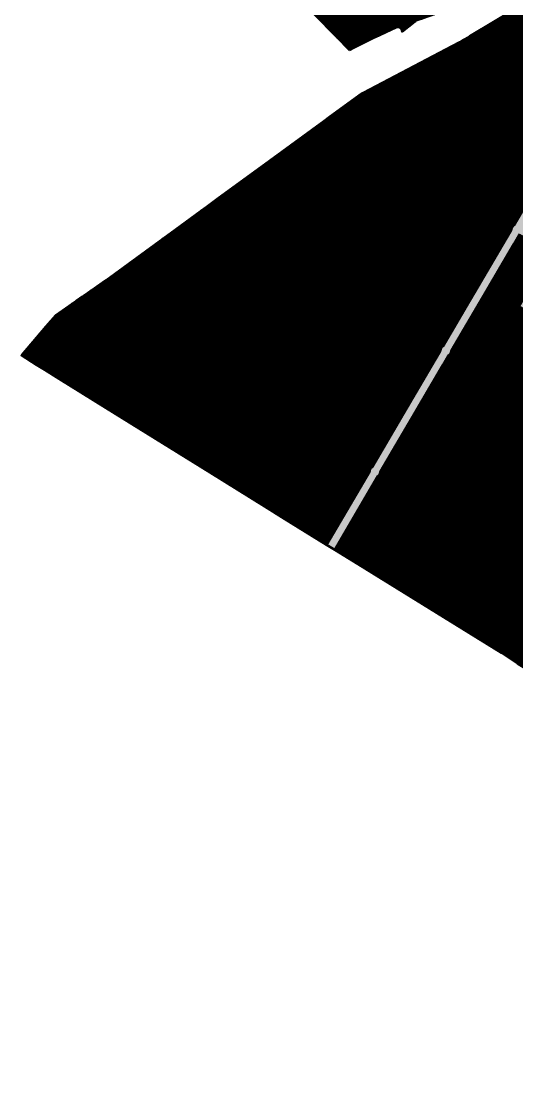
# Model space of a CAD drawing. Header units: metres. Extents: x 729569 to 733474, y 1423763 to 1426173.
# Drawn here: x 729569 to 730191, y 1423763 to 1425110 of the extents above; entities that cross this region are included whole.
import ezdxf

# ---------------------------------------------------------------- set-up
doc = ezdxf.new("R2010")
doc.units = ezdxf.units.M
for name, color, linetype in [('BOUNDARY', 7, 'Continuous'), ('GREEN_AREA', 7, 'Continuous'), ('PARCEL_BORDER', 7, 'Continuous'), ('PARCEL_M', 7, 'Continuous'), ('PARCEL_S', 7, 'Continuous'), ('ROADS_LOCAL', 7, 'Continuous'), ('ROADS_MAIN', 7, 'Continuous')]:
    doc.layers.add(name, color=color, linetype=linetype)

msp = doc.modelspace()

# ---------------------------------------------------------------- hatches: boundary and pattern name
at = {"layer": 'BOUNDARY', "true_color": 0xdcdcdc}
h = msp.add_hatch(dxfattribs=at)
h.set_pattern_fill('SOLID')
h.paths.add_polyline_path([(731147.2, 1424721.9), (731256.2, 1424608.8), (731244.5, 1424320.1), (731216.3, 1423762.8), (731085.6, 1423834.2), (731029.4, 1423862.7), (730813.2, 1423963.6), (730747.1, 1423994.5), (730733.5, 1424000.7), (730617.4, 1424061.6), (730529.4, 1424109.2), (730310.2, 1424230), (730192.7, 1424303.6), (730172.4, 1424316.7), (729875.1, 1424500.8), (729569.3, 1424690.8), (729612.4, 1424741.3), (729675.6, 1424785.3), (729817, 1424888.6), (729996.7, 1425019.9), (730120.1, 1425084.6), (730266.6, 1425172.2), (730267.1, 1425172.5), (730267.5, 1425172.8), (730267.8, 1425173.2), (730268.1, 1425173.6), (730268.4, 1425174), (730268.6, 1425174.4), (730359.4, 1425372.6), (730359.5, 1425373), (730359.7, 1425373.5), (730359.8, 1425373.9), (730395.3, 1425601.1), (730395.4, 1425601.5), (730395.4, 1425601.9), (730395.3, 1425602.4), (730390.3, 1425652.8), (730458.2, 1425806), (730680.5, 1425694.3), (730681, 1425694.1), (730681.4, 1425693.9), (730681.9, 1425693.8), (730682.4, 1425693.8), (730682.9, 1425693.8), (730683.4, 1425693.8), (730683.9, 1425693.9), (730684.4, 1425694), (730684.9, 1425694.2), (730685.3, 1425694.5), (730685.8, 1425694.8), (730686.1, 1425695.1), (730686.5, 1425695.5), (730686.8, 1425695.8), (730687.1, 1425696.3), (730728.2, 1425768), (730805.6, 1425904.5), (731214, 1425663.2), (731130.6, 1425526.6), (731130.4, 1425526.1), (731130.2, 1425525.7), (731130, 1425525.2), (731129.9, 1425524.7), (731129.9, 1425524.2), (731129.9, 1425523.7), (731129.9, 1425523.2), (731130, 1425522.8), (731130.2, 1425522.3), (731130.4, 1425521.8), (731130.6, 1425521.4), (731130.9, 1425521), (731131.2, 1425520.6), (731131.5, 1425520.3), (731131.9, 1425519.9), (731132.3, 1425519.7), (731180.6, 1425490.7), (731133.3, 1425350.7), (731133.2, 1425350.3), (731133.1, 1425350), (731105.5, 1425193.3), (731092.7, 1425120.9), (731092.6, 1425120.2), (731084.3, 1424870), (731083.7, 1424790), (731083.7, 1424789.5), (731083.7, 1424789), (731083.9, 1424788.6), (731084, 1424788.1), (731084.2, 1424787.7), (731084.5, 1424787.2), (731084.7, 1424786.9), (731085.1, 1424786.5), (731147.2, 1424721.9)])
h = msp.add_hatch(dxfattribs=at)
h.set_pattern_fill('SOLID')
h.paths.add_polyline_path([(730032.3, 1425326.5), (730066.9, 1425315.1), (730111.5, 1425297.6), (730156.7, 1425266.9), (730233.5, 1425206.5), (730222.5, 1425200), (730222.1, 1425199.8), (730221.7, 1425199.4), (730221.4, 1425199.1), (730221.1, 1425198.7), (730194.3, 1425163.1), (730146.6, 1425138.9), (730065.2, 1425110.9), (730064.7, 1425110.7), (730064.2, 1425110.4), (730063.8, 1425110.1), (730047.6, 1425097.4), (730047.1, 1425099.4), (730047, 1425099.9), (730046.8, 1425100.4), (730046.6, 1425100.8), (730046.3, 1425101.2), (730046, 1425101.6), (730045.7, 1425102), (730045.3, 1425102.3), (730044.9, 1425102.6), (730044.5, 1425102.8), (730044, 1425103), (730043.5, 1425103.2), (730043, 1425103.3), (730042.6, 1425103.3), (730042.1, 1425103.4), (730041.6, 1425103.3), (730041.1, 1425103.2), (730040.6, 1425103.1), (730040.1, 1425102.9), (730013.8, 1425090.6), (729981.7, 1425074.3), (729811, 1425247.8), (729829.4, 1425278.9), (729851, 1425313.9), (729934.2, 1425260.7), (729934.6, 1425260.4), (729935.1, 1425260.2), (729935.6, 1425260.1), (729936, 1425260), (729936.5, 1425259.9), (729937, 1425259.9), (729937.5, 1425259.9), (729938, 1425260), (729938.4, 1425260.1), (729938.9, 1425260.3), (729939.3, 1425260.5), (729939.8, 1425260.8), (729940.1, 1425261.1), (729940.5, 1425261.4), (729940.8, 1425261.8), (729941.1, 1425262.2), (729943.8, 1425266.3), (729944.1, 1425266.8), (729944.3, 1425267.2), (729944.4, 1425267.7), (729944.5, 1425268.2), (729944.6, 1425268.7), (729944.6, 1425269.2), (729944.6, 1425269.6), (729944.5, 1425270.1), (729944.4, 1425270.6), (729944.2, 1425271.1), (729944, 1425271.5), (729943.7, 1425271.9), (729943.4, 1425272.3), (729943.1, 1425272.7), (729942.7, 1425273), (729942.3, 1425273.3), (729864.1, 1425323), (729876.5, 1425341.7), (729914.1, 1425318.1), (729930.4, 1425308.2), (729930.8, 1425308), (729931.3, 1425307.8), (729931.7, 1425307.6), (729932.2, 1425307.5), (729932.7, 1425307.5), (729933.2, 1425307.5), (729933.7, 1425307.5), (729934.2, 1425307.6), (729934.7, 1425307.8), (729935.1, 1425308), (729935.6, 1425308.2), (729936, 1425308.5), (729980, 1425341.3), (729983, 1425341.3), (730032.3, 1425326.5)])
at = {"layer": 'GREEN_AREA', "true_color": 0x96c896}
h = msp.add_hatch(dxfattribs=at)
h.set_pattern_fill('SOLID')
h.paths.add_polyline_path([(730221.3, 1425145.1), (730270.1, 1425116.5), (730263.5, 1425105.3), (730210, 1425136.6), (730170.9, 1425069.8), (730132.7, 1425092.1), (730221.3, 1425145.1)])
h = msp.add_hatch(dxfattribs=at)
h.set_pattern_fill('SOLID')
h.paths.add_polyline_path([(729981.7, 1425074.3), (729965.5, 1425090.7), (729988, 1425077.5), (729981.7, 1425074.3)])
h = msp.add_hatch(dxfattribs=at)
h.set_pattern_fill('SOLID')
h.paths.add_polyline_path([(730124.9, 1425087.5), (730273.7, 1425000.2), (730267, 1424988.7), (730213.5, 1425020), (730220.1, 1425031.2), (730124.5, 1425087.3), (730124.9, 1425087.5)])
h = msp.add_hatch(dxfattribs=at)
h.set_pattern_fill('SOLID')
h.paths.add_polyline_path([(730102.2, 1425075.2), (730074, 1425027.1), (730180.9, 1424964.4), (730174.3, 1424953.2), (730030.4, 1425037.6), (730102.2, 1425075.2)])
h = msp.add_hatch(dxfattribs=at)
h.set_pattern_fill('SOLID')
h.paths.add_polyline_path([(729996.7, 1425019.9), (729998.5, 1425020.8), (729974.8, 1424980.4), (729957, 1424990.9), (729996.7, 1425019.9)])
h = msp.add_hatch(dxfattribs=at)
h.set_pattern_fill('SOLID')
h.paths.add_polyline_path([(729949.9, 1424985.7), (730184.6, 1424848.1), (730177.8, 1424836.6), (730124.3, 1424867.9), (730130.9, 1424879.2), (729949.6, 1424985.5), (729949.9, 1424985.7)])
h = msp.add_hatch(dxfattribs=at)
h.set_pattern_fill('SOLID')
h.paths.add_polyline_path([(729801.8, 1424877.5), (729881.4, 1424935.7), (730091.7, 1424812.3), (730085.2, 1424801.1), (729871.3, 1424926.5), (729832.2, 1424859.7), (729801.8, 1424877.5)])
h.paths.add_polyline_path([(729813.5, 1424886), (729806.9, 1424874.6), (729830.8, 1424860.6), (729845.4, 1424885.5), (729827.4, 1424896.1), (729813.5, 1424886)])
h = msp.add_hatch(dxfattribs=at)
h.set_pattern_fill('SOLID')
h.paths.add_polyline_path([(729794.7, 1424872.3), (730095.4, 1424696.1), (730088.6, 1424684.5), (730035.2, 1424715.9), (730041.7, 1424727.1), (729794.4, 1424872.1), (729794.7, 1424872.3)])
h = msp.add_hatch(dxfattribs=at)
h.set_pattern_fill('SOLID')
h.paths.add_polyline_path([(729747.5, 1424837.8), (729735.3, 1424817), (730002.6, 1424660.3), (729996, 1424649.1), (729714.8, 1424813.9), (729747.5, 1424837.8)])
h = msp.add_hatch(dxfattribs=at)
h.set_pattern_fill('SOLID')
h.paths.add_polyline_path([(730500.7, 1424662.3), (730233.5, 1424819), (730226.9, 1424807.8), (730188.1, 1424830.5), (730194.9, 1424842.1), (730554.4, 1424631.3), (730547.6, 1424619.8), (730494.2, 1424651.1), (730500.7, 1424662.3)])
h = msp.add_hatch(dxfattribs=at)
h.set_pattern_fill('SOLID')
h.paths.add_polyline_path([(729612.4, 1424741.3), (729633.6, 1424756), (729612.2, 1424719.6), (729600, 1424726.8), (729612.4, 1424741.3)])
h = msp.add_hatch(dxfattribs=at)
h.set_pattern_fill('SOLID')
h.paths.add_polyline_path([(729899.2, 1424606.6), (729665, 1424743.9), (729659.3, 1424734.1), (729640.9, 1424744.8), (729646.7, 1424754.8), (730006.2, 1424544), (729991.9, 1424519.6), (729938.4, 1424550.9), (729952.6, 1424575.1), (729899.1, 1424606.4), (729899.2, 1424606.6)])
h.paths.add_polyline_path([(729944, 1424547.7), (729991.9, 1424519.7), (730006.1, 1424544), (729958.3, 1424572), (729944, 1424547.7)])
h = msp.add_hatch(dxfattribs=at)
h.set_pattern_fill('SOLID')
h.paths.add_polyline_path([(730455, 1424584.3), (730187.7, 1424741), (730194.3, 1424752.2), (730461.6, 1424595.5), (730455, 1424584.3)])
h = msp.add_hatch(dxfattribs=at)
h.set_pattern_fill('SOLID')
h.paths.add_polyline_path([(729875.1, 1424500.8), (729616.6, 1424661.4), (729641.2, 1424703.2), (729875.4, 1424565.9), (729860, 1424539.6), (729913.4, 1424508.2), (729900, 1424485.4), (729875.1, 1424500.8)])
h = msp.add_hatch(dxfattribs=at)
h.set_pattern_fill('SOLID')
h.paths.add_polyline_path([(730411.6, 1424510.2), (730144.3, 1424667), (730137.7, 1424655.7), (730099, 1424678.5), (730105.7, 1424690), (730465.2, 1424479.2), (730458.5, 1424467.7), (730405, 1424499), (730411.6, 1424510.2)])
h = msp.add_hatch(dxfattribs=at)
h.set_pattern_fill('SOLID')
h.paths.add_polyline_path([(730105.1, 1424600.1), (730372.4, 1424443.4), (730365.8, 1424432.2), (730098.5, 1424588.9), (730105.1, 1424600.1)])
h = msp.add_hatch(dxfattribs=at)
h.set_pattern_fill('SOLID')
h.paths.add_polyline_path([(730322.5, 1424358.4), (730055.2, 1424515.1), (730035.3, 1424481), (729996.5, 1424503.7), (730016.6, 1424537.9), (730322.6, 1424358.5), (730322.5, 1424358.4)])
h.paths.add_polyline_path([(730040.8, 1424490.6), (730055.2, 1424515.2), (730031.3, 1424529.2), (730016.9, 1424504.7), (730040.8, 1424490.6)])
h = msp.add_hatch(dxfattribs=at)
h.set_pattern_fill('SOLID')
h.paths.add_polyline_path([(730192.7, 1424303.6), (730172.4, 1424316.7), (730001.1, 1424422.8), (730016.1, 1424448.3), (730283.3, 1424291.6), (730264.2, 1424258.8), (730192.7, 1424303.6)])
at = {"layer": 'PARCEL_M', "true_color": 0xc8dcff}
h = msp.add_hatch(dxfattribs=at)
h.set_pattern_fill('SOLID')
h.paths.add_polyline_path([(729970.6, 1425177.6), (730024, 1425146.2), (729984.9, 1425079.4), (729965.5, 1425090.7), (729936.8, 1425119.9), (729970.6, 1425177.6)])
h = msp.add_hatch(dxfattribs=at)
h.set_pattern_fill('SOLID')
h.paths.add_polyline_path([(729984.9, 1425079.4), (730024, 1425146.2), (730077.3, 1425115), (730065.2, 1425110.9), (730064.7, 1425110.7), (730064.2, 1425110.4), (730063.8, 1425110.1), (730047.6, 1425097.4), (730047.1, 1425099.4), (730047, 1425099.9), (730046.8, 1425100.4), (730046.6, 1425100.8), (730046.3, 1425101.2), (730046, 1425101.6), (730045.7, 1425102), (730045.3, 1425102.3), (730044.9, 1425102.6), (730044.5, 1425102.8), (730044, 1425103), (730043.5, 1425103.2), (730043, 1425103.3), (730042.6, 1425103.3), (730042.1, 1425103.4), (730041.6, 1425103.3), (730041.1, 1425103.2), (730040.6, 1425103.1), (730040.1, 1425102.9), (730014, 1425090.7), (729988, 1425077.5), (729984.9, 1425079.4)])
h = msp.add_hatch(dxfattribs=at)
h.set_pattern_fill('SOLID')
h.paths.add_polyline_path([(730210, 1425136.6), (730263.5, 1425105.3), (730224.3, 1425038.5), (730170.9, 1425069.8), (730210, 1425136.6)])
h = msp.add_hatch(dxfattribs=at)
h.set_pattern_fill('SOLID')
h.paths.add_polyline_path([(730166.6, 1425062.6), (730127.4, 1424995.8), (730074, 1425027.1), (730102.2, 1425075.2), (730119.8, 1425084.4), (730124.5, 1425087.3), (730166.6, 1425062.6)])
h = msp.add_hatch(dxfattribs=at)
h.set_pattern_fill('SOLID')
h.paths.add_polyline_path([(730180.9, 1424964.4), (730127.4, 1424995.8), (730166.6, 1425062.6), (730220.1, 1425031.2), (730180.9, 1424964.4)])
h = msp.add_hatch(dxfattribs=at)
h.set_pattern_fill('SOLID')
h.paths.add_polyline_path([(730067.4, 1425015.9), (730028.2, 1424949.1), (729974.8, 1424980.4), (729998.5, 1425020.8), (730030.4, 1425037.6), (730067.4, 1425015.9)])
h = msp.add_hatch(dxfattribs=at)
h.set_pattern_fill('SOLID')
h.paths.add_polyline_path([(730067.4, 1425015.9), (730120.9, 1424984.5), (730081.7, 1424917.7), (730028.2, 1424949.1), (730067.4, 1425015.9)])
h = msp.add_hatch(dxfattribs=at)
h.set_pattern_fill('SOLID')
h.paths.add_polyline_path([(730174.3, 1424953.2), (730213.5, 1425020), (730267, 1424988.7), (730227.8, 1424921.9), (730174.3, 1424953.2)])
h = msp.add_hatch(dxfattribs=at)
h.set_pattern_fill('SOLID')
h.paths.add_polyline_path([(729970.5, 1424973.2), (729931.4, 1424906.4), (729881.4, 1424935.7), (729949.6, 1424985.5), (729970.5, 1424973.2)])
h = msp.add_hatch(dxfattribs=at)
h.set_pattern_fill('SOLID')
h.paths.add_polyline_path([(730120.9, 1424984.5), (730174.3, 1424953.2), (730135.1, 1424886.4), (730081.7, 1424917.7), (730120.9, 1424984.5)])
h = msp.add_hatch(dxfattribs=at)
h.set_pattern_fill('SOLID')
h.paths.add_polyline_path([(729984.8, 1424875), (729931.4, 1424906.4), (729970.5, 1424973.2), (730024, 1424941.8), (729984.8, 1424875)])
h = msp.add_hatch(dxfattribs=at)
h.set_pattern_fill('SOLID')
h.paths.add_polyline_path([(730038.3, 1424843.7), (729984.8, 1424875), (730024, 1424941.8), (730077.5, 1424910.5), (730038.3, 1424843.7)])
h = msp.add_hatch(dxfattribs=at)
h.set_pattern_fill('SOLID')
h.paths.add_polyline_path([(730174.3, 1424953.2), (730227.8, 1424921.9), (730188.6, 1424855), (730135.1, 1424886.4), (730174.3, 1424953.2)])
h = msp.add_hatch(dxfattribs=at)
h.set_pattern_fill('SOLID')
h.paths.add_polyline_path([(729871.3, 1424926.5), (729924.8, 1424895.2), (729885.6, 1424828.3), (729832.2, 1424859.7), (729871.3, 1424926.5)])
h = msp.add_hatch(dxfattribs=at)
h.set_pattern_fill('SOLID')
h.paths.add_polyline_path([(730091.7, 1424812.3), (730038.3, 1424843.7), (730077.5, 1424910.5), (730130.9, 1424879.2), (730091.7, 1424812.3)])
h = msp.add_hatch(dxfattribs=at)
h.set_pattern_fill('SOLID')
h.paths.add_polyline_path([(729924.8, 1424895.2), (729978.2, 1424863.8), (729939.1, 1424797), (729885.6, 1424828.3), (729924.8, 1424895.2)])
h = msp.add_hatch(dxfattribs=at)
h.set_pattern_fill('SOLID')
h.paths.add_polyline_path([(729827.9, 1424852.5), (729788.7, 1424785.6), (729735.3, 1424817), (729747.5, 1424837.8), (729794.4, 1424872.1), (729827.9, 1424852.5)])
h = msp.add_hatch(dxfattribs=at)
h.set_pattern_fill('SOLID')
h.paths.add_polyline_path([(729978.2, 1424863.8), (730031.7, 1424832.5), (729992.5, 1424765.7), (729939.1, 1424797), (729978.2, 1424863.8)])
h = msp.add_hatch(dxfattribs=at)
h.set_pattern_fill('SOLID')
h.paths.add_polyline_path([(730085.2, 1424801.1), (730124.3, 1424867.9), (730177.8, 1424836.6), (730138.6, 1424769.8), (730085.2, 1424801.1)])
h = msp.add_hatch(dxfattribs=at)
h.set_pattern_fill('SOLID')
h.paths.add_polyline_path([(729842.2, 1424754.3), (729788.7, 1424785.6), (729827.9, 1424852.5), (729881.4, 1424821.1), (729842.2, 1424754.3)])
h = msp.add_hatch(dxfattribs=at)
h.set_pattern_fill('SOLID')
h.paths.add_polyline_path([(729895.7, 1424723), (729842.2, 1424754.3), (729881.4, 1424821.1), (729934.8, 1424789.8), (729895.7, 1424723)])
h = msp.add_hatch(dxfattribs=at)
h.set_pattern_fill('SOLID')
h.paths.add_polyline_path([(730031.7, 1424832.5), (730085.2, 1424801.1), (730046, 1424734.3), (729992.5, 1424765.7), (730031.7, 1424832.5)])
h = msp.add_hatch(dxfattribs=at)
h.set_pattern_fill('SOLID')
h.paths.add_polyline_path([(730226.9, 1424807.8), (730187.7, 1424741), (730149, 1424763.7), (730188.1, 1424830.5), (730226.9, 1424807.8)])
h = msp.add_hatch(dxfattribs=at)
h.set_pattern_fill('SOLID')
h.paths.add_polyline_path([(729728.7, 1424805.8), (729689.5, 1424739), (729650.8, 1424761.7), (729657.1, 1424772.4), (729675.6, 1424785.3), (729714.8, 1424813.9), (729728.7, 1424805.8)])
h = msp.add_hatch(dxfattribs=at)
h.set_pattern_fill('SOLID')
h.paths.add_polyline_path([(729728.7, 1424805.8), (729782.2, 1424774.4), (729743, 1424707.6), (729689.5, 1424739), (729728.7, 1424805.8)])
h = msp.add_hatch(dxfattribs=at)
h.set_pattern_fill('SOLID')
h.paths.add_polyline_path([(730085.2, 1424801.1), (730138.6, 1424769.8), (730099.4, 1424703), (730046, 1424734.3), (730085.2, 1424801.1)])
h = msp.add_hatch(dxfattribs=at)
h.set_pattern_fill('SOLID')
h.paths.add_polyline_path([(729949.1, 1424691.6), (729895.7, 1424723), (729934.8, 1424789.8), (729988.3, 1424758.4), (729949.1, 1424691.6)])
h = msp.add_hatch(dxfattribs=at)
h.set_pattern_fill('SOLID')
h.paths.add_polyline_path([(729782.2, 1424774.4), (729835.6, 1424743.1), (729796.4, 1424676.3), (729743, 1424707.6), (729782.2, 1424774.4)])
h = msp.add_hatch(dxfattribs=at)
h.set_pattern_fill('SOLID')
h.paths.add_polyline_path([(730002.6, 1424660.3), (729949.1, 1424691.6), (729988.3, 1424758.4), (730041.7, 1424727.1), (730002.6, 1424660.3)])
h = msp.add_hatch(dxfattribs=at)
h.set_pattern_fill('SOLID')
h.paths.add_polyline_path([(730187.7, 1424741), (730148.5, 1424674.2), (730109.8, 1424696.9), (730149, 1424763.7), (730187.7, 1424741)])
h = msp.add_hatch(dxfattribs=at)
h.set_pattern_fill('SOLID')
h.paths.add_polyline_path([(729835.6, 1424743.1), (729889.1, 1424711.7), (729849.9, 1424644.9), (729796.4, 1424676.3), (729835.6, 1424743.1)])
h = msp.add_hatch(dxfattribs=at)
h.set_pattern_fill('SOLID')
h.paths.add_polyline_path([(730187.7, 1424741), (730241.2, 1424709.7), (730202, 1424642.8), (730148.5, 1424674.2), (730187.7, 1424741)])
h = msp.add_hatch(dxfattribs=at)
h.set_pattern_fill('SOLID')
h.paths.add_polyline_path([(729996, 1424649.1), (730035.2, 1424715.9), (730088.6, 1424684.5), (730049.4, 1424617.7), (729996, 1424649.1)])
h = msp.add_hatch(dxfattribs=at)
h.set_pattern_fill('SOLID')
h.paths.add_polyline_path([(729889.1, 1424711.7), (729942.5, 1424680.4), (729903.4, 1424613.6), (729849.9, 1424644.9), (729889.1, 1424711.7)])
h = msp.add_hatch(dxfattribs=at)
h.set_pattern_fill('SOLID')
h.paths.add_polyline_path([(729942.5, 1424680.4), (729996, 1424649.1), (729956.8, 1424582.2), (729903.4, 1424613.6), (729942.5, 1424680.4)])
h = msp.add_hatch(dxfattribs=at)
h.set_pattern_fill('SOLID')
h.paths.add_polyline_path([(730137.7, 1424655.7), (730098.5, 1424588.9), (730059.8, 1424611.6), (730099, 1424678.5), (730137.7, 1424655.7)])
h = msp.add_hatch(dxfattribs=at)
h.set_pattern_fill('SOLID')
h.paths.add_polyline_path([(730158.6, 1424568.8), (730105.1, 1424600.1), (730144.3, 1424667), (730197.7, 1424635.6), (730158.6, 1424568.8)])
h = msp.add_hatch(dxfattribs=at)
h.set_pattern_fill('SOLID')
h.paths.add_polyline_path([(729996, 1424649.1), (730049.4, 1424617.7), (730010.3, 1424550.9), (729956.8, 1424582.2), (729996, 1424649.1)])
h = msp.add_hatch(dxfattribs=at)
h.set_pattern_fill('SOLID')
h.paths.add_polyline_path([(730212, 1424537.5), (730158.6, 1424568.8), (730197.7, 1424635.6), (730251.2, 1424604.3), (730212, 1424537.5)])
h = msp.add_hatch(dxfattribs=at)
h.set_pattern_fill('SOLID')
h.paths.add_polyline_path([(729913.4, 1424508.2), (729860, 1424539.6), (729899.1, 1424606.4), (729952.6, 1424575.1), (729913.4, 1424508.2)])
h = msp.add_hatch(dxfattribs=at)
h.set_pattern_fill('SOLID')
h.paths.add_polyline_path([(730098.5, 1424588.9), (730059.4, 1424522.1), (730020.6, 1424544.8), (730059.8, 1424611.6), (730098.5, 1424588.9)])
h = msp.add_hatch(dxfattribs=at)
h.set_pattern_fill('SOLID')
h.paths.add_polyline_path([(730098.5, 1424588.9), (730152, 1424557.6), (730112.8, 1424490.8), (730059.4, 1424522.1), (730098.5, 1424588.9)])
h = msp.add_hatch(dxfattribs=at)
h.set_pattern_fill('SOLID')
h.paths.add_polyline_path([(729938.4, 1424550.9), (729991.9, 1424519.6), (729952.7, 1424452.7), (729900, 1424485.4), (729938.4, 1424550.9)])
h = msp.add_hatch(dxfattribs=at)
h.set_pattern_fill('SOLID')
h.paths.add_polyline_path([(730152, 1424557.6), (730205.4, 1424526.2), (730166.3, 1424459.4), (730112.8, 1424490.8), (730152, 1424557.6)])
h = msp.add_hatch(dxfattribs=at)
h.set_pattern_fill('SOLID')
h.paths.add_polyline_path([(730205.4, 1424526.2), (730258.9, 1424494.9), (730219.7, 1424428.1), (730166.3, 1424459.4), (730205.4, 1424526.2)])
h = msp.add_hatch(dxfattribs=at)
h.set_pattern_fill('SOLID')
h.paths.add_polyline_path([(730069.5, 1424416.9), (730016.1, 1424448.3), (730055.2, 1424515.1), (730108.7, 1424483.8), (730069.5, 1424416.9)])
h = msp.add_hatch(dxfattribs=at)
h.set_pattern_fill('SOLID')
h.paths.add_polyline_path([(730035.3, 1424481), (730001.1, 1424422.8), (729962.9, 1424446.4), (729996.5, 1424503.7), (730035.3, 1424481)])
h = msp.add_hatch(dxfattribs=at)
h.set_pattern_fill('SOLID')
h.paths.add_polyline_path([(730123, 1424385.6), (730069.5, 1424416.9), (730108.7, 1424483.8), (730162.2, 1424452.4), (730123, 1424385.6)])
h = msp.add_hatch(dxfattribs=at)
h.set_pattern_fill('SOLID')
h.paths.add_polyline_path([(730176.4, 1424354.2), (730123, 1424385.6), (730162.2, 1424452.4), (730215.6, 1424421.1), (730176.4, 1424354.2)])
h = msp.add_hatch(dxfattribs=at)
h.set_pattern_fill('SOLID')
h.paths.add_polyline_path([(730229.9, 1424322.9), (730176.4, 1424354.2), (730215.6, 1424421.1), (730269.1, 1424389.7), (730229.9, 1424322.9)])
at = {"layer": 'PARCEL_S', "true_color": 0xffc8c8}
h = msp.add_hatch(dxfattribs=at)
h.set_pattern_fill('SOLID')
h.paths.add_polyline_path([(729845.4, 1424885.5), (729830.8, 1424860.6), (729806.9, 1424874.6), (729813.5, 1424886), (729827.4, 1424896.1), (729845.4, 1424885.5)])
h = msp.add_hatch(dxfattribs=at)
h.set_pattern_fill('SOLID')
h.paths.add_polyline_path([(729659.3, 1424734.1), (729635.4, 1424693.4), (729617.1, 1424704.2), (729640.9, 1424744.8), (729659.3, 1424734.1)])
h = msp.add_hatch(dxfattribs=at)
h.set_pattern_fill('SOLID')
h.paths.add_polyline_path([(729670.4, 1424686.1), (729641.2, 1424703.2), (729665, 1424743.9), (729694.3, 1424726.7), (729670.4, 1424686.1)])
h = msp.add_hatch(dxfattribs=at)
h.set_pattern_fill('SOLID')
h.paths.add_polyline_path([(729612.2, 1424719.6), (729588.4, 1424679), (729569.3, 1424690.8), (729600, 1424726.8), (729612.2, 1424719.6)])
h = msp.add_hatch(dxfattribs=at)
h.set_pattern_fill('SOLID')
h.paths.add_polyline_path([(729699.7, 1424668.9), (729670.4, 1424686.1), (729694.3, 1424726.7), (729723.6, 1424709.6), (729699.7, 1424668.9)])
h = msp.add_hatch(dxfattribs=at)
h.set_pattern_fill('SOLID')
h.paths.add_polyline_path([(729635.4, 1424693.4), (729616.6, 1424661.4), (729598.6, 1424672.6), (729617.1, 1424704.2), (729635.4, 1424693.4)])
h = msp.add_hatch(dxfattribs=at)
h.set_pattern_fill('SOLID')
h.paths.add_polyline_path([(729729, 1424651.7), (729699.7, 1424668.9), (729723.6, 1424709.6), (729752.8, 1424692.4), (729729, 1424651.7)])
h = msp.add_hatch(dxfattribs=at)
h.set_pattern_fill('SOLID')
h.paths.add_polyline_path([(729758.3, 1424634.6), (729729, 1424651.7), (729752.8, 1424692.4), (729782.1, 1424675.2), (729758.3, 1424634.6)])
h = msp.add_hatch(dxfattribs=at)
h.set_pattern_fill('SOLID')
h.paths.add_polyline_path([(729787.6, 1424617.4), (729758.3, 1424634.6), (729782.1, 1424675.2), (729811.4, 1424658.1), (729787.6, 1424617.4)])
h = msp.add_hatch(dxfattribs=at)
h.set_pattern_fill('SOLID')
h.paths.add_polyline_path([(729816.8, 1424600.2), (729787.6, 1424617.4), (729811.4, 1424658.1), (729840.7, 1424640.9), (729816.8, 1424600.2)])
h = msp.add_hatch(dxfattribs=at)
h.set_pattern_fill('SOLID')
h.paths.add_polyline_path([(729846.1, 1424583.1), (729816.8, 1424600.2), (729840.7, 1424640.9), (729870, 1424623.7), (729846.1, 1424583.1)])
h = msp.add_hatch(dxfattribs=at)
h.set_pattern_fill('SOLID')
h.paths.add_polyline_path([(729875.4, 1424565.9), (729846.1, 1424583.1), (729870, 1424623.7), (729899.2, 1424606.6), (729875.4, 1424565.9)])
h = msp.add_hatch(dxfattribs=at)
h.set_pattern_fill('SOLID')
h.paths.add_polyline_path([(729958.3, 1424572), (729982.2, 1424558), (729968, 1424533.7), (729944, 1424547.7), (729958.3, 1424572)])
h = msp.add_hatch(dxfattribs=at)
h.set_pattern_fill('SOLID')
h.paths.add_polyline_path([(729982.2, 1424558), (730006.1, 1424544), (729991.9, 1424519.7), (729968, 1424533.7), (729982.2, 1424558)])
h = msp.add_hatch(dxfattribs=at)
h.set_pattern_fill('SOLID')
h.paths.add_polyline_path([(730016.9, 1424504.7), (730031.3, 1424529.2), (730055.2, 1424515.2), (730040.8, 1424490.6), (730016.9, 1424504.7)])
at = {"layer": 'ROADS_LOCAL', "true_color": 0xff00ff}
h = msp.add_hatch(dxfattribs=at)
h.set_pattern_fill('SOLID')
h.paths.add_polyline_path([(730124.9, 1425087.5), (730132.7, 1425092.1), (730277.8, 1425007.1), (730277.1, 1425006), (730276.9, 1425005.9), (730276.4, 1425005.5), (730276, 1425005), (730275.6, 1425004.5), (730275.2, 1425004), (730274.9, 1425003.4), (730274.7, 1425002.8), (730274.5, 1425002.2), (730274.4, 1425001.5), (730274.4, 1425001.3), (730273.7, 1425000.2), (730124.9, 1425087.5)])
h = msp.add_hatch(dxfattribs=at)
h.set_pattern_fill('SOLID')
h.paths.add_polyline_path([(729949.9, 1424985.7), (729957, 1424990.9), (730188.6, 1424855), (730188, 1424853.9), (730187.8, 1424853.8), (730187.3, 1424853.4), (730186.8, 1424852.9), (730186.4, 1424852.4), (730186.1, 1424851.9), (730185.8, 1424851.3), (730185.5, 1424850.7), (730185.3, 1424850.1), (730185.2, 1424849.5), (730185.2, 1424849.2), (730184.6, 1424848.1), (729949.9, 1424985.7)])
h = msp.add_hatch(dxfattribs=at)
h.set_pattern_fill('SOLID')
h.paths.add_polyline_path([(729794.7, 1424872.3), (729801.8, 1424877.5), (730099.4, 1424703), (730098.8, 1424701.9), (730098.6, 1424701.7), (730098.1, 1424701.3), (730097.7, 1424700.9), (730097.2, 1424700.4), (730096.9, 1424699.8), (730096.6, 1424699.2), (730096.4, 1424698.6), (730096.2, 1424698), (730096, 1424697.4), (730096, 1424697.2), (730095.4, 1424696.1), (729794.7, 1424872.3)])
h = msp.add_hatch(dxfattribs=at)
h.set_pattern_fill('SOLID')
h.paths.add_polyline_path([(729638.6, 1424759.5), (729645.8, 1424764.6), (729638.6, 1424759.5), (729638.6, 1424759.5)])
h = msp.add_hatch(dxfattribs=at)
h.set_pattern_fill('SOLID')
h.paths.add_polyline_path([(729646.7, 1424754.8), (729647.4, 1424755.9), (729647.6, 1424756), (729648.1, 1424756.4), (729648.5, 1424756.9), (729648.9, 1424757.4), (729649.3, 1424757.9), (729649.6, 1424758.5), (729649.8, 1424759.1), (729650, 1424759.7), (729650.1, 1424760.3), (729650.1, 1424760.6), (729650.8, 1424761.7), (730010.3, 1424550.9), (730009.6, 1424549.8), (730009.4, 1424549.7), (730008.9, 1424549.3), (730008.5, 1424548.8), (730008.1, 1424548.3), (730007.7, 1424547.7), (730007.4, 1424547.2), (730007.2, 1424546.6), (730007, 1424545.9), (730006.9, 1424545.3), (730006.9, 1424545.1), (730006.2, 1424544), (729646.7, 1424754.8)])
h = msp.add_hatch(dxfattribs=at)
h.set_pattern_fill('SOLID')
h.paths.add_polyline_path([(730105.7, 1424690), (730106.4, 1424691.1), (730106.6, 1424691.2), (730107.1, 1424691.6), (730107.5, 1424692.1), (730107.9, 1424692.6), (730108.3, 1424693.1), (730108.6, 1424693.7), (730108.8, 1424694.3), (730109, 1424694.9), (730109.1, 1424695.6), (730109.1, 1424695.8), (730109.8, 1424696.9), (730469.3, 1424486.1), (730468.6, 1424485), (730468.4, 1424484.9), (730467.9, 1424484.5), (730467.5, 1424484), (730467.1, 1424483.5), (730466.7, 1424483), (730466.4, 1424482.4), (730466.2, 1424481.8), (730466, 1424481.2), (730465.9, 1424480.5), (730465.9, 1424480.3), (730465.2, 1424479.2), (730105.7, 1424690)])
h = msp.add_hatch(dxfattribs=at)
h.set_pattern_fill('SOLID')
h.paths.add_polyline_path([(730016.6, 1424537.9), (730017.2, 1424539), (730017.4, 1424539.1), (730017.9, 1424539.6), (730018.4, 1424540), (730018.8, 1424540.5), (730019.1, 1424541.1), (730019.4, 1424541.6), (730019.7, 1424542.2), (730019.8, 1424542.9), (730020, 1424543.5), (730020, 1424543.7), (730020.6, 1424544.8), (730380.1, 1424334), (730379.5, 1424332.9), (730379.3, 1424332.8), (730378.8, 1424332.4), (730378.3, 1424331.9), (730377.9, 1424331.4), (730377.6, 1424330.9), (730377.3, 1424330.3), (730377, 1424329.7), (730376.8, 1424329.1), (730376.7, 1424328.5), (730376.7, 1424328.2), (730376, 1424327.1), (730016.6, 1424537.9)])
at = {"layer": 'ROADS_MAIN', "true_color": 0xff0000}
h = msp.add_hatch(dxfattribs=at)
h.set_pattern_fill('SOLID')
h.paths.add_polyline_path([(730006.9, 1424545.1), (730006.9, 1424545.3), (730007, 1424545.9), (730007.2, 1424546.6), (730007.4, 1424547.2), (730007.7, 1424547.7), (730008.1, 1424548.3), (730008.5, 1424548.8), (730008.9, 1424549.3), (730009.4, 1424549.7), (730009.6, 1424549.8), (730096, 1424697.2), (730096, 1424697.4), (730096.2, 1424698), (730096.4, 1424698.6), (730096.6, 1424699.2), (730096.9, 1424699.8), (730097.2, 1424700.4), (730097.7, 1424700.9), (730098.1, 1424701.3), (730098.6, 1424701.7), (730098.8, 1424701.9), (730185.2, 1424849.2), (730185.2, 1424849.5), (730185.3, 1424850.1), (730185.5, 1424850.7), (730185.8, 1424851.3), (730186.1, 1424851.9), (730186.4, 1424852.4), (730186.8, 1424852.9), (730187.3, 1424853.4), (730187.8, 1424853.8), (730188, 1424853.9), (730274.4, 1425001.3), (730274.4, 1425001.5), (730274.5, 1425002.2), (730274.7, 1425002.8), (730274.9, 1425003.4), (730275.2, 1425004), (730275.6, 1425004.5), (730276, 1425005), (730276.4, 1425005.5), (730276.9, 1425005.9), (730277.1, 1425006), (730363.5, 1425153.4), (730363.5, 1425153.6), (730363.7, 1425154.2), (730363.9, 1425154.9), (730364.1, 1425155.5), (730364.4, 1425156), (730364.7, 1425156.6), (730365.2, 1425157.1), (730365.6, 1425157.5), (730366.1, 1425158), (730366.3, 1425158.1), (730452.7, 1425305.4), (730452.7, 1425305.7), (730452.8, 1425306.3), (730453, 1425306.9), (730453.3, 1425307.5), (730453.6, 1425308.1), (730453.9, 1425308.6), (730454.3, 1425309.1), (730454.8, 1425309.6), (730455.3, 1425310), (730455.5, 1425310.2), (730541.9, 1425457.5), (730541.9, 1425457.7), (730542, 1425458.4), (730542.2, 1425459), (730542.4, 1425459.6), (730542.7, 1425460.2), (730543.1, 1425460.7), (730543.5, 1425461.2), (730543.9, 1425461.7), (730544.4, 1425462.1), (730544.6, 1425462.2), (730631, 1425609.6), (730631, 1425609.8), (730631.2, 1425610.5), (730631.4, 1425611.1), (730631.6, 1425611.7), (730631.9, 1425612.2), (730632.2, 1425612.8), (730632.7, 1425613.3), (730633.1, 1425613.8), (730633.6, 1425614.2), (730633.8, 1425614.3), (730680.7, 1425694.2), (730681, 1425694.1), (730681.4, 1425693.9), (730681.9, 1425693.8), (730682.4, 1425693.8), (730682.9, 1425693.8), (730683.4, 1425693.8), (730683.9, 1425693.9), (730684.4, 1425694), (730684.9, 1425694.2), (730685.3, 1425694.5), (730685.8, 1425694.8), (730686.1, 1425695.1), (730686.5, 1425695.5), (730686.8, 1425695.8), (730687.1, 1425696.3), (730728.2, 1425768), (730805.6, 1425904.5), (730814.7, 1425899.1), (730733.3, 1425760.3), (730733.3, 1425760.1), (730733.2, 1425759.4), (730733, 1425758.8), (730732.7, 1425758.2), (730732.4, 1425757.6), (730732.1, 1425757.1), (730731.7, 1425756.6), (730731.2, 1425756.1), (730730.7, 1425755.7), (730730.5, 1425755.6), (730644.1, 1425608.2), (730644.1, 1425608), (730644, 1425607.4), (730643.8, 1425606.7), (730643.6, 1425606.1), (730643.3, 1425605.6), (730642.9, 1425605), (730642.5, 1425604.5), (730642.1, 1425604.1), (730641.6, 1425603.6), (730641.4, 1425603.5), (730555, 1425456.2), (730555, 1425455.9), (730554.8, 1425455.3), (730554.7, 1425454.7), (730554.4, 1425454.1), (730554.1, 1425453.5), (730553.8, 1425453), (730553.4, 1425452.5), (730552.9, 1425452), (730552.4, 1425451.6), (730552.2, 1425451.4), (730465.8, 1425304.1), (730465.8, 1425303.9), (730465.7, 1425303.2), (730465.5, 1425302.6), (730465.2, 1425302), (730464.9, 1425301.4), (730464.6, 1425300.9), (730464.2, 1425300.4), (730463.7, 1425299.9), (730463.2, 1425299.5), (730463, 1425299.4), (730376.6, 1425152), (730376.6, 1425151.8), (730376.5, 1425151.2), (730376.3, 1425150.5), (730376.1, 1425149.9), (730375.8, 1425149.4), (730375.4, 1425148.8), (730375, 1425148.3), (730374.6, 1425147.8), (730374.1, 1425147.4), (730373.9, 1425147.3), (730287.5, 1424999.9), (730287.5, 1424999.7), (730287.3, 1424999.1), (730287.2, 1424998.5), (730286.9, 1424997.9), (730286.6, 1424997.3), (730286.3, 1424996.7), (730285.9, 1424996.2), (730285.4, 1424995.8), (730284.9, 1424995.4), (730284.7, 1424995.2), (730198.3, 1424847.9), (730198.3, 1424847.6), (730198.2, 1424847), (730198, 1424846.4), (730197.7, 1424845.8), (730197.4, 1424845.2), (730197.1, 1424844.7), (730196.7, 1424844.2), (730196.2, 1424843.7), (730195.7, 1424843.3), (730195.5, 1424843.2), (730109.1, 1424695.8), (730109.1, 1424695.6), (730109, 1424694.9), (730108.8, 1424694.3), (730108.6, 1424693.7), (730108.3, 1424693.1), (730107.9, 1424692.6), (730107.5, 1424692.1), (730107.1, 1424691.6), (730106.6, 1424691.2), (730106.4, 1424691.1), (730020, 1424543.7), (730020, 1424543.5), (730019.8, 1424542.9), (730019.7, 1424542.2), (730019.4, 1424541.6), (730019.1, 1424541.1), (730018.8, 1424540.5), (730018.4, 1424540), (730017.9, 1424539.6), (730017.4, 1424539.1), (730017.2, 1424539), (729962.9, 1424446.4), (729952.7, 1424452.7), (730006.9, 1424545.1)])
h = msp.add_hatch(dxfattribs=at)
h.set_pattern_fill('SOLID')
h.paths.add_polyline_path([(729633.6, 1424756), (729657.1, 1424772.4), (729650.1, 1424760.6), (729650.1, 1424760.3), (729650, 1424759.7), (729649.8, 1424759.1), (729649.6, 1424758.5), (729649.3, 1424757.9), (729648.9, 1424757.4), (729648.5, 1424756.9), (729648.1, 1424756.4), (729647.6, 1424756), (729647.4, 1424755.9), (729598.6, 1424672.6), (729588.4, 1424679), (729633.6, 1424756)])

# ---------------------------------------------------------------- linework, layer by layer
at = {"layer": 'PARCEL_BORDER', "lineweight": 50, "true_color": 0x323232}
for points in [[(729970.6, 1425177.6), (730024, 1425146.2), (729984.9, 1425079.4), (729965.5, 1425090.7), (729936.8, 1425119.9), (729970.6, 1425177.6)], [(730210, 1425136.6), (730263.5, 1425105.3), (730224.3, 1425038.5), (730170.9, 1425069.8), (730210, 1425136.6)], [(730166.6, 1425062.6), (730127.4, 1424995.8), (730074, 1425027.1), (730102.2, 1425075.2), (730119.8, 1425084.4), (730120.1, 1425084.6), (730124.5, 1425087.3), (730166.6, 1425062.6)], [(730180.9, 1424964.4), (730127.4, 1424995.8), (730166.6, 1425062.6), (730220.1, 1425031.2), (730180.9, 1424964.4)], [(730067.4, 1425015.9), (730028.2, 1424949.1), (729974.8, 1424980.4), (729998.5, 1425020.8), (730030.4, 1425037.6), (730067.4, 1425015.9)], [(730067.4, 1425015.9), (730120.9, 1424984.5), (730081.7, 1424917.7), (730028.2, 1424949.1), (730067.4, 1425015.9)], [(730174.3, 1424953.2), (730213.5, 1425020), (730267, 1424988.7), (730227.8, 1424921.9), (730174.3, 1424953.2)], [(729970.5, 1424973.2), (729931.4, 1424906.4), (729881.4, 1424935.7), (729949.6, 1424985.5), (729970.5, 1424973.2)], [(730120.9, 1424984.5), (730174.3, 1424953.2), (730135.1, 1424886.4), (730081.7, 1424917.7), (730120.9, 1424984.5)], [(729984.8, 1424875), (729931.4, 1424906.4), (729970.5, 1424973.2), (730024, 1424941.8), (729984.8, 1424875)], [(730038.3, 1424843.7), (729984.8, 1424875), (730024, 1424941.8), (730077.5, 1424910.5), (730038.3, 1424843.7)], [(730174.3, 1424953.2), (730227.8, 1424921.9), (730188.6, 1424855), (730135.1, 1424886.4), (730174.3, 1424953.2)], [(729871.3, 1424926.5), (729924.8, 1424895.2), (729885.6, 1424828.3), (729832.2, 1424859.7), (729871.3, 1424926.5)], [(730091.7, 1424812.3), (730038.3, 1424843.7), (730077.5, 1424910.5), (730130.9, 1424879.2), (730091.7, 1424812.3)], [(729845.4, 1424885.5), (729830.8, 1424860.6), (729806.9, 1424874.6), (729813.5, 1424886), (729817, 1424888.5), (729827.4, 1424896.1), (729845.4, 1424885.5)], [(729924.8, 1424895.2), (729978.2, 1424863.8), (729939.1, 1424797), (729885.6, 1424828.3), (729924.8, 1424895.2)], [(729827.9, 1424852.5), (729788.7, 1424785.6), (729735.3, 1424817), (729747.5, 1424837.8), (729762.9, 1424849.1), (729794.4, 1424872.1), (729827.9, 1424852.5)], [(729978.2, 1424863.8), (730031.7, 1424832.5), (729992.5, 1424765.7), (729939.1, 1424797), (729978.2, 1424863.8)], [(730085.2, 1424801.1), (730124.3, 1424867.9), (730177.8, 1424836.6), (730138.6, 1424769.8), (730085.2, 1424801.1)], [(729842.2, 1424754.3), (729788.7, 1424785.6), (729827.9, 1424852.5), (729881.4, 1424821.1), (729842.2, 1424754.3)], [(729895.7, 1424723), (729842.2, 1424754.3), (729881.4, 1424821.1), (729934.8, 1424789.8), (729895.7, 1424723)], [(730031.7, 1424832.5), (730085.2, 1424801.1), (730046, 1424734.3), (729992.5, 1424765.7), (730031.7, 1424832.5)], [(730226.9, 1424807.8), (730187.7, 1424741), (730149, 1424763.7), (730188.1, 1424830.5), (730226.9, 1424807.8)], [(729728.7, 1424805.8), (729689.5, 1424739), (729650.8, 1424761.7), (729657.1, 1424772.4), (729675.5, 1424785.2), (729675.6, 1424785.3), (729714.8, 1424813.9), (729728.7, 1424805.8)], [(729728.7, 1424805.8), (729782.2, 1424774.4), (729743, 1424707.6), (729689.5, 1424739), (729728.7, 1424805.8)], [(730085.2, 1424801.1), (730138.6, 1424769.8), (730099.4, 1424703), (730046, 1424734.3), (730085.2, 1424801.1)], [(729949.1, 1424691.6), (729895.7, 1424723), (729934.8, 1424789.8), (729988.3, 1424758.4), (729949.1, 1424691.6)], [(729782.2, 1424774.4), (729835.6, 1424743.1), (729796.4, 1424676.3), (729743, 1424707.6), (729782.2, 1424774.4)], [(730002.6, 1424660.3), (729949.1, 1424691.6), (729988.3, 1424758.4), (730041.7, 1424727.1), (730002.6, 1424660.3)], [(730187.7, 1424741), (730148.5, 1424674.2), (730109.8, 1424696.9), (730149, 1424763.7), (730187.7, 1424741)], [(729659.3, 1424734.1), (729635.4, 1424693.4), (729617.1, 1424704.2), (729640.9, 1424744.8), (729659.3, 1424734.1)], [(729670.4, 1424686.1), (729641.2, 1424703.2), (729665, 1424743.9), (729694.3, 1424726.7), (729670.4, 1424686.1)], [(729835.6, 1424743.1), (729889.1, 1424711.7), (729849.9, 1424644.9), (729796.4, 1424676.3), (729835.6, 1424743.1)], [(730187.7, 1424741), (730241.2, 1424709.7), (730202, 1424642.8), (730148.5, 1424674.2), (730187.7, 1424741)], [(729612.2, 1424719.6), (729588.4, 1424679), (729569.3, 1424690.8), (729600, 1424726.8), (729612.2, 1424719.6)], [(729699.7, 1424668.9), (729670.4, 1424686.1), (729694.3, 1424726.7), (729723.6, 1424709.6), (729699.7, 1424668.9)], [(729996, 1424649.1), (730035.2, 1424715.9), (730088.6, 1424684.5), (730049.4, 1424617.7), (729996, 1424649.1)], [(729635.4, 1424693.4), (729616.6, 1424661.4), (729598.6, 1424672.6), (729617.1, 1424704.2), (729635.4, 1424693.4)], [(729729, 1424651.7), (729699.7, 1424668.9), (729723.6, 1424709.6), (729752.8, 1424692.4), (729729, 1424651.7)], [(729889.1, 1424711.7), (729942.5, 1424680.4), (729903.4, 1424613.6), (729849.9, 1424644.9), (729889.1, 1424711.7)], [(729758.3, 1424634.6), (729729, 1424651.7), (729752.8, 1424692.4), (729782.1, 1424675.2), (729758.3, 1424634.6)], [(729787.6, 1424617.4), (729758.3, 1424634.6), (729782.1, 1424675.2), (729811.4, 1424658.1), (729787.6, 1424617.4)], [(729942.5, 1424680.4), (729996, 1424649.1), (729956.8, 1424582.2), (729903.4, 1424613.6), (729942.5, 1424680.4)], [(730137.7, 1424655.7), (730098.5, 1424588.9), (730059.8, 1424611.6), (730099, 1424678.5), (730137.7, 1424655.7)], [(730158.6, 1424568.8), (730105.1, 1424600.1), (730144.3, 1424667), (730197.7, 1424635.6), (730158.6, 1424568.8)], [(729816.8, 1424600.2), (729787.6, 1424617.4), (729811.4, 1424658.1), (729840.7, 1424640.9), (729816.8, 1424600.2)], [(729996, 1424649.1), (730049.4, 1424617.7), (730010.3, 1424550.9), (729956.8, 1424582.2), (729996, 1424649.1)], [(729846.1, 1424583.1), (729816.8, 1424600.2), (729840.7, 1424640.9), (729870, 1424623.7), (729846.1, 1424583.1)], [(730212, 1424537.5), (730158.6, 1424568.8), (730197.7, 1424635.6), (730251.2, 1424604.3), (730212, 1424537.5)], [(729875.4, 1424565.9), (729846.1, 1424583.1), (729870, 1424623.7), (729899.2, 1424606.6), (729875.4, 1424565.9)], [(729913.4, 1424508.2), (729860, 1424539.6), (729899.1, 1424606.4), (729952.6, 1424575.1), (729913.4, 1424508.2)], [(730098.5, 1424588.9), (730059.4, 1424522.1), (730020.6, 1424544.8), (730059.8, 1424611.6), (730098.5, 1424588.9)], [(730098.5, 1424588.9), (730152, 1424557.6), (730112.8, 1424490.8), (730059.4, 1424522.1), (730098.5, 1424588.9)], [(729958.3, 1424572), (729982.2, 1424558), (729968, 1424533.7), (729944, 1424547.7), (729958.3, 1424572)], [(729938.4, 1424550.9), (729991.9, 1424519.6), (729952.7, 1424452.7), (729900, 1424485.4), (729938.4, 1424550.9)], [(729982.2, 1424558), (730006.1, 1424544), (729991.9, 1424519.7), (729968, 1424533.7), (729982.2, 1424558)], [(730152, 1424557.6), (730205.4, 1424526.2), (730166.3, 1424459.4), (730112.8, 1424490.8), (730152, 1424557.6)], [(730016.9, 1424504.7), (730031.3, 1424529.2), (730055.2, 1424515.2), (730055.2, 1424515.2), (730055.2, 1424515.2), (730055.2, 1424515.2), (730055.2, 1424515.1), (730040.8, 1424490.6), (730016.9, 1424504.7)], [(730205.4, 1424526.2), (730258.9, 1424494.9), (730219.7, 1424428.1), (730166.3, 1424459.4), (730205.4, 1424526.2)], [(730069.5, 1424416.9), (730016.1, 1424448.3), (730055.2, 1424515.1), (730108.7, 1424483.8), (730069.5, 1424416.9)], [(730035.3, 1424481), (730001.1, 1424422.8), (729962.9, 1424446.4), (729996.5, 1424503.7), (730035.3, 1424481)], [(730123, 1424385.6), (730069.5, 1424416.9), (730108.7, 1424483.8), (730162.2, 1424452.4), (730123, 1424385.6)], [(730176.4, 1424354.2), (730123, 1424385.6), (730162.2, 1424452.4), (730215.6, 1424421.1), (730176.4, 1424354.2)], [(730229.9, 1424322.9), (730176.4, 1424354.2), (730215.6, 1424421.1), (730269.1, 1424389.7), (730229.9, 1424322.9)]]:
    msp.add_lwpolyline(points, close=True, dxfattribs=at)
msp.add_lwpolyline([(730064.7, 1425110.7), (730064.2, 1425110.4), (730063.8, 1425110.1), (730047.6, 1425097.4), (730047.1, 1425099.4), (730047, 1425099.9), (730046.8, 1425100.4), (730046.6, 1425100.8), (730046.3, 1425101.2), (730046, 1425101.6), (730045.7, 1425102), (730045.3, 1425102.3), (730044.9, 1425102.6), (730044.5, 1425102.8), (730044, 1425103), (730043.5, 1425103.2), (730043, 1425103.3), (730042.6, 1425103.3), (730042.1, 1425103.4), (730041.6, 1425103.3), (730041.1, 1425103.2), (730040.6, 1425103.1), (730040.1, 1425102.9), (730014, 1425090.7), (730013.8, 1425090.6), (729988, 1425077.5), (729984.9, 1425079.4), (729984.9, 1425079.4), (730024, 1425146.2)], dxfattribs=at)
at = {"layer": 'PARCEL_BORDER', "lineweight": 50, "true_color": 0x326432}
for points in [[(730221.3, 1425145.1), (730270.1, 1425116.5), (730263.5, 1425105.3), (730210, 1425136.6), (730170.9, 1425069.8), (730132.7, 1425092.1), (730221.3, 1425145.1)], [(729981.7, 1425074.3), (729965.5, 1425090.7), (729984.9, 1425079.4), (729988, 1425077.5), (729981.7, 1425074.3)], [(730124.9, 1425087.5), (730273.7, 1425000.2), (730267, 1424988.7), (730213.5, 1425020), (730220.1, 1425031.2), (730166.6, 1425062.6), (730124.5, 1425087.3), (730124.9, 1425087.5)], [(730102.2, 1425075.2), (730074, 1425027.1), (730127.4, 1424995.8), (730180.9, 1424964.4), (730174.3, 1424953.2), (730120.9, 1424984.5), (730067.4, 1425015.9), (730030.4, 1425037.6), (730102.2, 1425075.2)], [(729996.7, 1425019.9), (729998.5, 1425020.8), (729974.8, 1424980.4), (729957, 1424990.9), (729996.7, 1425019.9)], [(729949.9, 1424985.7), (730184.6, 1424848.1), (730177.8, 1424836.6), (730124.3, 1424867.9), (730130.9, 1424879.2), (730077.5, 1424910.5), (730024, 1424941.8), (729970.5, 1424973.2), (729949.6, 1424985.5), (729949.9, 1424985.7)], [(729817, 1424888.6), (729881.4, 1424935.7), (729931.4, 1424906.4), (729984.8, 1424875), (730038.3, 1424843.7), (730091.7, 1424812.3), (730085.2, 1424801.1), (730031.7, 1424832.5), (729978.2, 1424863.8), (729924.8, 1424895.2), (729871.3, 1424926.5), (729832.2, 1424859.7), (729801.8, 1424877.5), (729817, 1424888.6)], [(729794.7, 1424872.3), (730095.4, 1424696.1), (730088.6, 1424684.5), (730035.2, 1424715.9), (730041.7, 1424727.1), (729988.3, 1424758.4), (729934.8, 1424789.8), (729881.4, 1424821.1), (729827.9, 1424852.5), (729794.4, 1424872.1), (729794.7, 1424872.3)], [(729747.5, 1424837.8), (729735.3, 1424817), (729788.7, 1424785.6), (729842.2, 1424754.3), (729895.7, 1424723), (729949.1, 1424691.6), (730002.6, 1424660.3), (729996, 1424649.1), (729942.5, 1424680.4), (729889.1, 1424711.7), (729835.6, 1424743.1), (729782.2, 1424774.4), (729728.7, 1424805.8), (729714.8, 1424813.9), (729747.5, 1424837.8)], [(730340.4, 1424756.3), (730286.9, 1424787.7), (730233.5, 1424819), (730226.9, 1424807.8), (730188.1, 1424830.5), (730194.9, 1424842.1), (730554.4, 1424631.3), (730547.6, 1424619.8), (730494.2, 1424651.1), (730500.7, 1424662.3), (730447.3, 1424693.7), (730393.8, 1424725), (730340.4, 1424756.3)], [(729612.4, 1424741.3), (729633.6, 1424756), (729612.2, 1424719.6), (729600, 1424726.8), (729612.4, 1424741.3)], [(729723.6, 1424709.6), (729694.3, 1424726.7), (729665, 1424743.9), (729659.3, 1424734.1), (729640.9, 1424744.8), (729646.7, 1424754.8), (730006.2, 1424544), (729991.9, 1424519.6), (729938.4, 1424550.9), (729952.6, 1424575.1), (729899.1, 1424606.4), (729899.2, 1424606.6), (729870, 1424623.7), (729840.7, 1424640.9), (729811.4, 1424658.1), (729782.1, 1424675.2), (729752.8, 1424692.4), (729723.6, 1424709.6)], [(730348.1, 1424647), (730294.6, 1424678.3), (730241.2, 1424709.7), (730187.7, 1424741), (730194.3, 1424752.2), (730247.7, 1424720.9), (730301.2, 1424689.5), (730354.6, 1424658.2), (730408.1, 1424626.8), (730461.6, 1424595.5), (730455, 1424584.3), (730401.5, 1424615.6), (730348.1, 1424647)], [(729875.1, 1424500.8), (729806.4, 1424543.5), (729687.5, 1424617.4), (729616.6, 1424661.4), (729635.4, 1424693.4), (729641.2, 1424703.2), (729670.4, 1424686.1), (729699.7, 1424668.9), (729729, 1424651.7), (729758.3, 1424634.6), (729787.6, 1424617.4), (729816.8, 1424600.2), (729846.1, 1424583.1), (729875.4, 1424565.9), (729860, 1424539.6), (729913.4, 1424508.2), (729900, 1424485.4), (729875.1, 1424500.8)], [(730358.1, 1424541.6), (730304.7, 1424572.9), (730251.2, 1424604.3), (730197.7, 1424635.6), (730144.3, 1424667), (730137.7, 1424655.7), (730099, 1424678.5), (730105.7, 1424690), (730465.2, 1424479.2), (730458.5, 1424467.7), (730405, 1424499), (730411.6, 1424510.2), (730358.1, 1424541.6)], [(730265.5, 1424506.1), (730318.9, 1424474.8), (730372.4, 1424443.4), (730365.8, 1424432.2), (730312.4, 1424463.6), (730258.9, 1424494.9), (730205.4, 1424526.2), (730152, 1424557.6), (730098.5, 1424588.9), (730105.1, 1424600.1), (730158.6, 1424568.8), (730212, 1424537.5), (730265.5, 1424506.1)], [(730322.5, 1424358.4), (730269.1, 1424389.7), (730215.6, 1424421.1), (730162.2, 1424452.4), (730108.7, 1424483.8), (730055.2, 1424515.1), (730035.3, 1424481), (729996.5, 1424503.7), (730016.6, 1424537.9), (730322.6, 1424358.5), (730322.5, 1424358.4)], [(730192.7, 1424303.6), (730172.5, 1424316.7), (730172.4, 1424316.7), (730001.1, 1424422.8), (730016.1, 1424448.3), (730069.5, 1424416.9), (730123, 1424385.6), (730176.4, 1424354.2), (730229.9, 1424322.9), (730283.3, 1424291.6), (730264.2, 1424258.8), (730192.7, 1424303.6)]]:
    msp.add_lwpolyline(points, close=True, dxfattribs=at)
at = {"layer": 'ROADS_LOCAL', "lineweight": 40, "true_color": 0xff00ff}
for points in [[(730124.9, 1425087.5), (730132.7, 1425092.1), (730277.8, 1425007.1), (730277.1, 1425006), (730276.9, 1425005.9), (730276.4, 1425005.5), (730276, 1425005), (730275.6, 1425004.5), (730275.2, 1425004), (730274.9, 1425003.4), (730274.7, 1425002.8), (730274.5, 1425002.2), (730274.4, 1425001.5), (730274.4, 1425001.3), (730273.7, 1425000.2), (730124.9, 1425087.5)], [(729949.9, 1424985.7), (729957, 1424990.9), (730188.6, 1424855), (730188, 1424853.9), (730187.8, 1424853.8), (730187.3, 1424853.4), (730186.8, 1424852.9), (730186.4, 1424852.4), (730186.1, 1424851.9), (730185.8, 1424851.3), (730185.5, 1424850.7), (730185.3, 1424850.1), (730185.2, 1424849.5), (730185.2, 1424849.2), (730184.6, 1424848.1), (729949.9, 1424985.7)], [(729794.7, 1424872.3), (729801.8, 1424877.5), (730099.4, 1424703), (730098.8, 1424701.9), (730098.6, 1424701.7), (730098.1, 1424701.3), (730097.7, 1424700.9), (730097.2, 1424700.4), (730096.9, 1424699.8), (730096.6, 1424699.2), (730096.4, 1424698.6), (730096.2, 1424698), (730096, 1424697.4), (730096, 1424697.2), (730095.4, 1424696.1), (729794.7, 1424872.3)], [(729638.6, 1424759.5), (729645.8, 1424764.6), (729638.6, 1424759.5), (729638.6, 1424759.5)], [(729646.7, 1424754.8), (729647.4, 1424755.9), (729647.6, 1424756), (729648.1, 1424756.4), (729648.5, 1424756.9), (729648.9, 1424757.4), (729649.3, 1424757.9), (729649.6, 1424758.5), (729649.8, 1424759.1), (729650, 1424759.7), (729650.1, 1424760.3), (729650.1, 1424760.6), (729650.8, 1424761.7), (730010.3, 1424550.9), (730009.6, 1424549.8), (730009.4, 1424549.7), (730008.9, 1424549.3), (730008.5, 1424548.8), (730008.1, 1424548.3), (730007.7, 1424547.7), (730007.4, 1424547.2), (730007.2, 1424546.6), (730007, 1424545.9), (730006.9, 1424545.3), (730006.9, 1424545.1), (730006.2, 1424544), (729646.7, 1424754.8)]]:
    msp.add_lwpolyline(points, close=True, dxfattribs=at)
for points in [[(730465.2, 1424479.2), (730105.7, 1424690), (730105.7, 1424690), (730106.4, 1424691.1), (730106.6, 1424691.2), (730107.1, 1424691.6), (730107.5, 1424692.1), (730107.9, 1424692.6), (730108.3, 1424693.1), (730108.6, 1424693.7), (730108.8, 1424694.3), (730109, 1424694.9), (730109.1, 1424695.6), (730109.1, 1424695.8), (730109.8, 1424696.9), (730469.3, 1424486.1)], [(730376, 1424327.1), (730016.6, 1424537.9), (730016.6, 1424537.9), (730017.2, 1424539), (730017.4, 1424539.1), (730017.9, 1424539.6), (730018.4, 1424540), (730018.8, 1424540.5), (730019.1, 1424541.1), (730019.4, 1424541.6), (730019.7, 1424542.2), (730019.8, 1424542.9), (730020, 1424543.5), (730020, 1424543.7), (730020.6, 1424544.8), (730380.1, 1424334)]]:
    msp.add_lwpolyline(points, dxfattribs=at)
at = {"layer": 'ROADS_MAIN', "lineweight": 50, "true_color": 0xff0000}
msp.add_lwpolyline([(730195.5, 1424843.2), (730109.1, 1424695.8), (730109.1, 1424695.6), (730109, 1424694.9), (730108.8, 1424694.3), (730108.6, 1424693.7), (730108.3, 1424693.1), (730107.9, 1424692.6), (730107.5, 1424692.1), (730107.1, 1424691.6), (730106.6, 1424691.2), (730106.4, 1424691.1), (730020, 1424543.7), (730020, 1424543.5), (730019.8, 1424542.9), (730019.7, 1424542.2), (730019.4, 1424541.6), (730019.1, 1424541.1), (730018.8, 1424540.5), (730018.4, 1424540), (730017.9, 1424539.6), (730017.4, 1424539.1), (730017.2, 1424539), (729962.9, 1424446.4), (729952.7, 1424452.7), (730006.9, 1424545.1), (730006.9, 1424545.1), (730006.9, 1424545.3), (730007, 1424545.9), (730007.2, 1424546.6), (730007.4, 1424547.2), (730007.7, 1424547.7), (730008.1, 1424548.3), (730008.5, 1424548.8), (730008.9, 1424549.3), (730009.4, 1424549.7), (730009.6, 1424549.8), (730096, 1424697.2), (730096, 1424697.4), (730096.2, 1424698), (730096.4, 1424698.6), (730096.6, 1424699.2), (730096.9, 1424699.8), (730097.2, 1424700.4), (730097.7, 1424700.9), (730098.1, 1424701.3), (730098.6, 1424701.7), (730098.8, 1424701.9), (730185.2, 1424849.2), (730185.2, 1424849.5), (730185.3, 1424850.1), (730185.5, 1424850.7), (730185.8, 1424851.3), (730186.1, 1424851.9), (730186.4, 1424852.4), (730186.8, 1424852.9), (730187.3, 1424853.4), (730187.8, 1424853.8), (730188, 1424853.9), (730274.4, 1425001.3)], dxfattribs=at)
msp.add_lwpolyline([(729633.6, 1424756), (729657.1, 1424772.4), (729650.1, 1424760.6), (729650.1, 1424760.3), (729650, 1424759.7), (729649.8, 1424759.1), (729649.6, 1424758.5), (729649.3, 1424757.9), (729648.9, 1424757.4), (729648.5, 1424756.9), (729648.1, 1424756.4), (729647.6, 1424756), (729647.4, 1424755.9), (729598.6, 1424672.6), (729588.4, 1424679), (729633.6, 1424756)], close=True, dxfattribs=at)

doc.saveas('drawing.dxf')
